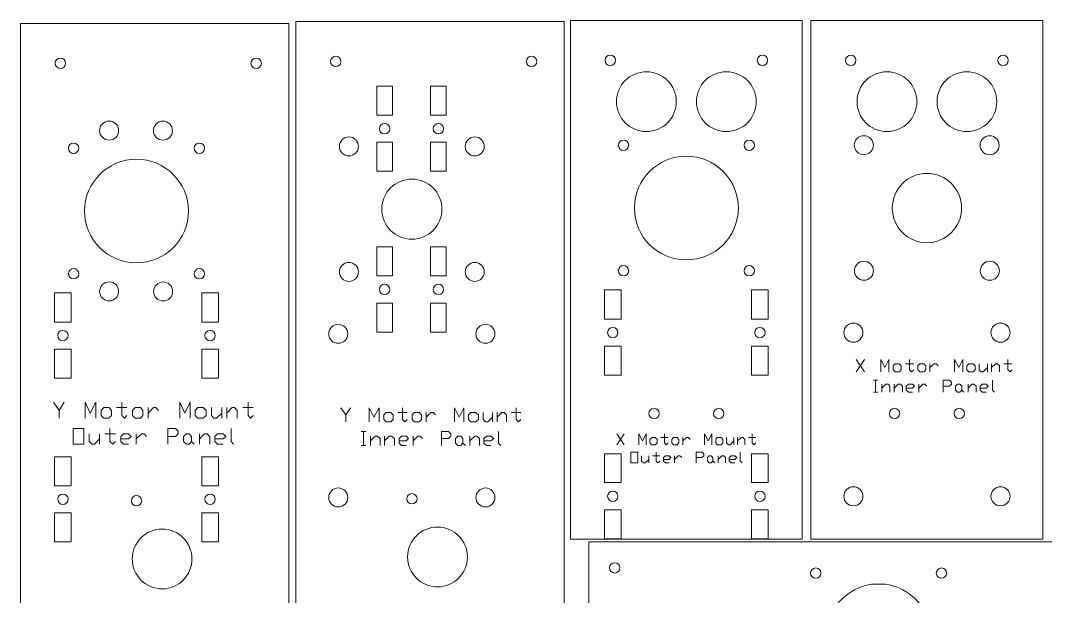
# Model space of a CAD drawing. Header units: inches. Extents: x 0.4 to 31.7, y 0.3 to 15.7.
# Drawn here: x 0.36 to 15.15, y 7.43 to 15.73 of the extents above; entities that cross this region are included whole.
import ezdxf

# ---------------------------------------------------------------- set-up
doc = ezdxf.new("R2010")
doc.units = ezdxf.units.IN
doc.header["$MEASUREMENT"] = 0
doc.layers.add('CUT_SHEET_1', color=179, linetype='Continuous')

msp = doc.modelspace()

# ---------------------------------------------------------------- linework, layer by layer
at = {"layer": 'CUT_SHEET_1', "color": 3, "lineweight": 15}
for p, q in [((0.361, 5.204), (0.361, 15.691)), ((0.361, 15.691), (4.232, 15.691)), ((4.232, 15.691), (4.232, 5.204)), ((4.334, 5.233), (4.334, 15.718)), ((4.334, 15.718), (8.205, 15.718)), ((8.205, 15.718), (8.205, 5.233)), ((8.293, 8.255), (8.293, 15.734)), ((8.293, 15.734), (11.639, 15.734)), ((11.639, 15.734), (11.639, 8.255)), ((11.763, 8.255), (11.763, 15.734)), ((11.763, 15.734), (15.109, 15.734)), ((15.109, 15.734), (15.109, 8.255)), ((11.639, 8.255), (8.293, 8.255)), ((16.922, 8.214), (8.558, 8.214)), ((8.558, 8.214), (8.558, 7.221)), ((15.109, 8.255), (11.763, 8.255))]:
    msp.add_line(p, q, dxfattribs=at)
at = {"layer": 'CUT_SHEET_1', "color": 1, "lineweight": 15}
for p, q in [((12.338, 15.234), (12.338, 15.234)), ((14.535, 15.234), (14.535, 15.234)), ((0.936, 15.191), (0.936, 15.191)), ((3.761, 15.191), (3.761, 15.191)), ((4.908, 15.22), (4.908, 15.22)), ((7.734, 15.22), (7.734, 15.22)), ((12.263, 15.16), (12.263, 15.16)), ((14.46, 15.16), (14.46, 15.16)), ((9.39, 14.995), (9.39, 14.995)), ((10.543, 14.995), (10.543, 14.995)), ((12.86, 14.995), (12.86, 14.995)), ((14.013, 14.995), (14.013, 14.995)), ((5.501, 14.789), (5.725, 14.789)), ((5.501, 14.37), (5.501, 14.789)), ((5.725, 14.789), (5.725, 14.37)), ((6.277, 14.37), (6.277, 14.789)), ((6.277, 14.789), (6.501, 14.789)), ((6.501, 14.789), (6.501, 14.37)), ((9.821, 14.564), (9.821, 14.564)), ((10.974, 14.564), (10.974, 14.564)), ((13.291, 14.564), (13.291, 14.564)), ((14.444, 14.564), (14.444, 14.564)), ((5.725, 14.37), (5.501, 14.37)), ((6.501, 14.37), (6.277, 14.37)), ((6.389, 14.249), (6.389, 14.249)), ((1.777, 14.146), (1.777, 14.146)), ((2.553, 14.145), (2.553, 14.145)), ((6.314, 14.174), (6.314, 14.174)), ((6.464, 14.174), (6.464, 14.174)), ((2.941, 13.966), (2.941, 13.966)), ((5.237, 13.918), (5.237, 13.918)), ((5.501, 13.977), (5.725, 13.977)), ((5.501, 13.559), (5.501, 13.977)), ((5.725, 13.977), (5.725, 13.559)), ((6.277, 13.559), (6.277, 13.977)), ((6.277, 13.977), (6.501, 13.977)), ((6.501, 13.977), (6.501, 13.559)), ((7.051, 13.918), (7.051, 13.918)), ((9.134, 13.934), (9.134, 13.934)), ((12.664, 13.935), (12.664, 13.935)), ((14.478, 13.935), (14.478, 13.935)), ((5.725, 13.559), (5.501, 13.559)), ((6.501, 13.559), (6.277, 13.559)), ((6.006, 13.446), (6.006, 13.446)), ((6.441, 13.013), (6.441, 13.013)), ((6.006, 12.58), (6.006, 12.58)), ((5.501, 12.47), (5.725, 12.47)), ((5.501, 12.052), (5.501, 12.47)), ((5.725, 12.47), (5.725, 12.052)), ((6.277, 12.052), (6.277, 12.47)), ((6.277, 12.47), (6.501, 12.47)), ((6.501, 12.47), (6.501, 12.052)), ((12.665, 12.125), (12.665, 12.125)), ((1.202, 12.081), (1.202, 12.081)), ((5.237, 12.108), (5.237, 12.108)), ((5.725, 12.052), (5.501, 12.052)), ((6.501, 12.052), (6.277, 12.052)), ((7.051, 12.108), (7.051, 12.108)), ((9.134, 12.124), (9.134, 12.124)), ((14.481, 12.124), (14.481, 12.124)), ((5.613, 11.93), (5.613, 11.93)), ((8.785, 11.847), (9.025, 11.847)), ((8.785, 11.428), (8.785, 11.847)), ((9.025, 11.847), (9.025, 11.428)), ((10.907, 11.847), (11.147, 11.847)), ((10.907, 11.428), (10.907, 11.847)), ((11.147, 11.847), (11.147, 11.428)), ((0.853, 11.804), (1.093, 11.804)), ((0.853, 11.385), (0.853, 11.804)), ((1.093, 11.804), (1.093, 11.385)), ((1.777, 11.827), (1.777, 11.827)), ((2.975, 11.804), (3.215, 11.804)), ((2.975, 11.385), (2.975, 11.804)), ((3.215, 11.804), (3.215, 11.385)), ((6.389, 11.78), (6.389, 11.78)), ((5.501, 11.659), (5.725, 11.659)), ((5.501, 11.24), (5.501, 11.659)), ((5.725, 11.659), (5.725, 11.24)), ((6.277, 11.24), (6.277, 11.659)), ((6.277, 11.659), (6.501, 11.659)), ((6.501, 11.659), (6.501, 11.24)), ((9.025, 11.428), (8.785, 11.428)), ((11.147, 11.428), (10.907, 11.428)), ((1.093, 11.385), (0.853, 11.385)), ((0.973, 11.263), (0.973, 11.263)), ((3.215, 11.385), (2.975, 11.385)), ((3.095, 11.263), (3.095, 11.263)), ((5.725, 11.24), (5.501, 11.24)), ((6.501, 11.24), (6.277, 11.24)), ((8.905, 11.306), (8.905, 11.306)), ((5.083, 11.216), (5.083, 11.216)), ((12.513, 11.232), (12.513, 11.232)), ((14.635, 11.232), (14.635, 11.232)), ((0.853, 10.992), (1.093, 10.992)), ((0.853, 10.573), (0.853, 10.992)), ((1.093, 10.992), (1.093, 10.573)), ((2.975, 10.992), (3.215, 10.992)), ((2.975, 10.573), (2.975, 10.992)), ((3.215, 10.992), (3.215, 10.573)), ((8.785, 11.035), (9.025, 11.035)), ((8.785, 10.617), (8.785, 11.035)), ((9.025, 11.035), (9.025, 10.617)), ((10.907, 11.035), (11.147, 11.035)), ((10.907, 10.617), (10.907, 11.035)), ((11.147, 11.035), (11.147, 10.617)), ((1.093, 10.573), (0.853, 10.573)), ((3.215, 10.573), (2.975, 10.573)), ((9.025, 10.617), (8.785, 10.617)), ((11.147, 10.617), (10.907, 10.617)), ((10.433, 10.141), (10.433, 10.141)), ((8.785, 9.486), (9.025, 9.486)), ((8.785, 9.068), (8.785, 9.486)), ((9.025, 9.486), (9.025, 9.068)), ((10.907, 9.486), (11.147, 9.486)), ((10.907, 9.068), (10.907, 9.486)), ((11.147, 9.486), (11.147, 9.068)), ((0.853, 9.443), (1.093, 9.443)), ((0.853, 9.024), (0.853, 9.443)), ((1.093, 9.443), (1.093, 9.024)), ((2.975, 9.443), (3.215, 9.443)), ((2.975, 9.024), (2.975, 9.443)), ((3.215, 9.443), (3.215, 9.024)), ((1.093, 9.024), (0.853, 9.024)), ((3.215, 9.024), (2.975, 9.024)), ((9.025, 9.068), (8.785, 9.068)), ((11.147, 9.068), (10.907, 9.068)), ((0.973, 8.903), (0.973, 8.903)), ((3.095, 8.903), (3.095, 8.903)), ((6.007, 8.91), (6.007, 8.91)), ((8.905, 8.946), (8.905, 8.946)), ((1.96, 8.807), (1.96, 8.807)), ((1.96, 8.807), (1.96, 8.807)), ((5.083, 8.855), (5.083, 8.855)), ((7.205, 8.855), (7.205, 8.855)), ((12.513, 8.871), (12.513, 8.871)), ((14.635, 8.871), (14.635, 8.871)), ((0.853, 8.632), (1.093, 8.632)), ((0.853, 8.213), (0.853, 8.632)), ((1.093, 8.632), (1.093, 8.213)), ((2.975, 8.632), (3.215, 8.632)), ((2.975, 8.213), (2.975, 8.632)), ((3.215, 8.632), (3.215, 8.213)), ((8.785, 8.675), (9.025, 8.675)), ((8.785, 8.256), (8.785, 8.675)), ((9.025, 8.675), (9.025, 8.256)), ((10.907, 8.675), (11.147, 8.675)), ((10.907, 8.256), (10.907, 8.675)), ((11.147, 8.675), (11.147, 8.256)), ((6.376, 8.428), (6.376, 8.428)), ((1.093, 8.213), (0.853, 8.213)), ((3.215, 8.213), (2.975, 8.213)), ((9.025, 8.256), (8.785, 8.256)), ((11.147, 8.256), (10.907, 8.256)), ((6.808, 7.996), (6.808, 7.996)), ((2.835, 7.968), (2.835, 7.968)), ((9.008, 7.839), (9.008, 7.839)), ((11.833, 7.838), (11.833, 7.838)), ((13.647, 7.838), (13.647, 7.838)), ((8.933, 7.764), (8.933, 7.764)), ((13.572, 7.763), (13.572, 7.763))]:
    msp.add_line(p, q, dxfattribs=at)
at = {"layer": 'CUT_SHEET_1', "color": 7, "lineweight": 15}
for p, q in [((12.416, 10.844), (12.536, 10.667)), ((12.416, 10.667), (12.536, 10.844)), ((12.773, 10.667), (12.773, 10.844)), ((12.773, 10.844), (12.829, 10.727)), ((12.829, 10.727), (12.889, 10.844)), ((12.889, 10.844), (12.889, 10.667)), ((13.186, 10.844), (13.186, 10.697)), ((13.836, 10.667), (13.836, 10.844)), ((13.836, 10.844), (13.896, 10.727)), ((13.896, 10.727), (13.952, 10.844)), ((13.952, 10.844), (13.952, 10.667)), ((14.605, 10.844), (14.605, 10.697)), ((12.949, 10.754), (12.979, 10.784)), ((12.949, 10.697), (12.949, 10.754)), ((12.979, 10.667), (12.949, 10.697)), ((12.979, 10.784), (13.036, 10.784)), ((13.036, 10.667), (12.979, 10.667)), ((13.036, 10.784), (13.066, 10.754)), ((13.066, 10.697), (13.036, 10.667)), ((13.066, 10.754), (13.066, 10.697)), ((13.126, 10.784), (13.246, 10.784)), ((13.186, 10.697), (13.216, 10.667)), ((13.216, 10.667), (13.246, 10.697)), ((13.303, 10.754), (13.333, 10.784)), ((13.303, 10.697), (13.303, 10.754)), ((13.333, 10.667), (13.303, 10.697)), ((13.333, 10.784), (13.392, 10.784)), ((13.392, 10.667), (13.333, 10.667)), ((13.392, 10.784), (13.422, 10.754)), ((13.422, 10.697), (13.392, 10.667)), ((13.422, 10.754), (13.422, 10.697)), ((13.479, 10.727), (13.539, 10.784)), ((13.479, 10.667), (13.479, 10.784)), ((13.539, 10.784), (13.569, 10.784)), ((13.569, 10.784), (13.599, 10.754)), ((14.012, 10.754), (14.042, 10.784)), ((14.012, 10.697), (14.012, 10.754)), ((14.042, 10.667), (14.012, 10.697)), ((14.042, 10.784), (14.102, 10.784)), ((14.102, 10.667), (14.042, 10.667)), ((14.102, 10.784), (14.132, 10.754)), ((14.132, 10.697), (14.102, 10.667)), ((14.132, 10.754), (14.132, 10.697)), ((14.189, 10.784), (14.189, 10.697)), ((14.189, 10.697), (14.219, 10.667)), ((14.219, 10.667), (14.249, 10.667)), ((14.249, 10.667), (14.309, 10.727)), ((14.309, 10.784), (14.309, 10.667)), ((14.369, 10.727), (14.425, 10.784)), ((14.369, 10.667), (14.369, 10.784)), ((14.425, 10.784), (14.455, 10.784)), ((14.455, 10.784), (14.485, 10.754)), ((14.485, 10.754), (14.485, 10.667)), ((14.545, 10.784), (14.662, 10.784)), ((14.605, 10.697), (14.635, 10.667)), ((14.635, 10.667), (14.662, 10.697)), ((12.666, 10.547), (12.726, 10.547)), ((12.696, 10.547), (12.696, 10.371)), ((13.672, 10.371), (13.672, 10.547)), ((13.672, 10.547), (13.762, 10.547)), ((13.762, 10.547), (13.792, 10.517)), ((13.792, 10.517), (13.792, 10.49)), ((14.382, 10.547), (14.382, 10.401)), ((12.666, 10.371), (12.726, 10.371)), ((12.786, 10.43), (12.846, 10.49)), ((12.786, 10.371), (12.786, 10.49)), ((12.846, 10.49), (12.876, 10.49)), ((12.876, 10.49), (12.903, 10.46)), ((12.903, 10.46), (12.903, 10.371)), ((12.963, 10.43), (13.023, 10.49)), ((12.963, 10.371), (12.963, 10.49)), ((13.023, 10.49), (13.053, 10.49)), ((13.053, 10.49), (13.083, 10.46)), ((13.083, 10.46), (13.083, 10.371)), ((13.169, 10.49), (13.139, 10.46)), ((13.139, 10.46), (13.139, 10.401)), ((13.139, 10.43), (13.229, 10.43)), ((13.139, 10.401), (13.169, 10.371)), ((13.229, 10.49), (13.169, 10.49)), ((13.169, 10.371), (13.229, 10.371)), ((13.259, 10.46), (13.229, 10.49)), ((13.229, 10.43), (13.259, 10.46)), ((13.319, 10.43), (13.376, 10.49)), ((13.319, 10.371), (13.319, 10.49)), ((13.376, 10.49), (13.406, 10.49)), ((13.406, 10.49), (13.436, 10.46)), ((13.762, 10.46), (13.672, 10.46)), ((13.792, 10.49), (13.762, 10.46)), ((13.849, 10.46), (13.879, 10.49)), ((13.849, 10.401), (13.849, 10.46)), ((13.879, 10.371), (13.849, 10.401)), ((13.879, 10.49), (13.909, 10.49)), ((13.909, 10.371), (13.879, 10.371)), ((13.909, 10.49), (13.939, 10.46)), ((13.939, 10.401), (13.909, 10.371)), ((13.939, 10.46), (13.939, 10.401)), ((13.939, 10.401), (13.969, 10.371)), ((14.029, 10.43), (14.085, 10.49)), ((14.029, 10.371), (14.029, 10.49)), ((14.085, 10.49), (14.115, 10.49)), ((14.115, 10.49), (14.145, 10.46)), ((14.145, 10.46), (14.145, 10.371)), ((14.235, 10.49), (14.205, 10.46)), ((14.205, 10.46), (14.205, 10.401)), ((14.205, 10.43), (14.292, 10.43)), ((14.205, 10.401), (14.235, 10.371)), ((14.292, 10.49), (14.235, 10.49)), ((14.235, 10.371), (14.292, 10.371)), ((14.322, 10.46), (14.292, 10.49)), ((14.292, 10.43), (14.322, 10.46)), ((14.382, 10.401), (14.412, 10.371)), ((0.837, 10.229), (0.919, 10.109)), ((0.919, 10.109), (0.993, 10.229)), ((1.292, 9.997), (1.292, 10.229)), ((1.292, 10.229), (1.367, 10.072)), ((1.367, 10.072), (1.449, 10.229)), ((1.449, 10.229), (1.449, 9.997)), ((1.822, 10.229), (1.822, 10.035)), ((2.659, 9.997), (2.659, 10.229)), ((2.659, 10.229), (2.733, 10.072)), ((2.733, 10.072), (2.808, 10.229)), ((2.808, 10.229), (2.808, 9.997)), ((3.644, 10.229), (3.644, 10.035)), ((0.919, 10.109), (0.919, 9.997)), ((1.524, 10.109), (1.561, 10.154)), ((1.524, 10.035), (1.524, 10.109)), ((1.561, 10.154), (1.636, 10.154)), ((1.636, 10.154), (1.673, 10.109)), ((1.673, 10.109), (1.673, 10.035)), ((1.748, 10.154), (1.897, 10.154)), ((1.979, 10.109), (2.016, 10.154)), ((1.979, 10.035), (1.979, 10.109)), ((2.016, 10.154), (2.091, 10.154)), ((2.091, 10.154), (2.128, 10.109)), ((2.128, 10.109), (2.128, 10.035)), ((2.203, 10.072), (2.278, 10.154)), ((2.203, 9.997), (2.203, 10.154)), ((2.278, 10.154), (2.315, 10.154)), ((2.315, 10.154), (2.352, 10.109)), ((2.883, 10.109), (2.92, 10.154)), ((2.883, 10.035), (2.883, 10.109)), ((2.92, 10.154), (2.995, 10.154)), ((2.995, 10.154), (3.039, 10.109)), ((3.039, 10.109), (3.039, 10.035)), ((3.114, 10.154), (3.114, 10.035)), ((3.189, 9.997), (3.263, 10.072)), ((3.263, 10.154), (3.263, 9.997)), ((3.338, 10.072), (3.413, 10.154)), ((3.338, 9.997), (3.338, 10.154)), ((3.413, 10.154), (3.45, 10.154)), ((3.45, 10.154), (3.487, 10.109)), ((3.487, 10.109), (3.487, 9.997)), ((3.569, 10.154), (3.719, 10.154)), ((4.981, 10.148), (5.055, 10.048)), ((5.055, 10.048), (5.123, 10.148)), ((5.392, 9.947), (5.392, 10.148)), ((5.392, 10.148), (5.459, 10.014)), ((5.459, 10.014), (5.533, 10.148)), ((5.533, 10.148), (5.533, 9.947)), ((5.6, 10.048), (5.634, 10.081)), ((5.634, 10.081), (5.701, 10.081)), ((5.701, 10.081), (5.735, 10.048)), ((5.802, 10.081), (5.937, 10.081)), ((5.87, 10.148), (5.87, 9.98)), ((6.011, 10.047), (6.045, 10.081)), ((6.045, 10.081), (6.112, 10.081)), ((6.112, 10.081), (6.145, 10.047)), ((6.213, 10.014), (6.28, 10.081)), ((6.213, 9.947), (6.213, 10.081)), ((6.28, 10.081), (6.314, 10.081)), ((6.314, 10.081), (6.347, 10.048)), ((6.623, 9.947), (6.623, 10.148)), ((6.623, 10.148), (6.691, 10.014)), ((6.691, 10.014), (6.758, 10.148)), ((6.758, 10.148), (6.758, 9.947)), ((6.825, 10.047), (6.859, 10.081)), ((6.859, 10.081), (6.926, 10.081)), ((6.926, 10.081), (6.967, 10.047)), ((7.034, 10.081), (7.034, 9.98)), ((7.168, 10.081), (7.168, 9.947)), ((7.236, 10.014), (7.303, 10.081)), ((7.236, 9.947), (7.236, 10.081)), ((7.303, 10.081), (7.337, 10.081)), ((7.337, 10.081), (7.37, 10.048)), ((7.444, 10.081), (7.579, 10.081)), ((7.512, 10.148), (7.512, 9.98)), ((1.561, 9.997), (1.524, 10.035)), ((1.636, 9.997), (1.561, 9.997)), ((1.673, 10.035), (1.636, 9.997)), ((1.822, 10.035), (1.86, 9.997)), ((1.86, 9.997), (1.897, 10.035)), ((2.016, 9.997), (1.979, 10.035)), ((2.091, 9.997), (2.016, 9.997)), ((2.128, 10.035), (2.091, 9.997)), ((2.92, 9.997), (2.883, 10.035)), ((2.995, 9.997), (2.92, 9.997)), ((3.039, 10.035), (2.995, 9.997)), ((3.114, 10.035), (3.151, 9.997)), ((3.151, 9.997), (3.189, 9.997)), ((3.644, 10.035), (3.681, 9.997)), ((3.681, 9.997), (3.719, 10.035)), ((5.055, 10.048), (5.055, 9.947)), ((5.6, 9.98), (5.6, 10.048)), ((5.634, 9.947), (5.6, 9.98)), ((5.701, 9.947), (5.634, 9.947)), ((5.735, 9.98), (5.701, 9.947)), ((5.735, 10.048), (5.735, 9.98)), ((5.87, 9.98), (5.903, 9.947)), ((5.903, 9.947), (5.937, 9.98)), ((6.011, 9.98), (6.011, 10.047)), ((6.045, 9.947), (6.011, 9.98)), ((6.112, 9.947), (6.045, 9.947)), ((6.145, 9.98), (6.112, 9.947)), ((6.145, 10.047), (6.145, 9.98)), ((6.825, 9.98), (6.825, 10.047)), ((6.859, 9.947), (6.825, 9.98)), ((6.926, 9.947), (6.859, 9.947)), ((6.967, 9.98), (6.926, 9.947)), ((6.967, 10.047), (6.967, 9.98)), ((7.034, 9.98), (7.067, 9.947)), ((7.067, 9.947), (7.101, 9.947)), ((7.101, 9.947), (7.168, 10.014)), ((7.37, 10.048), (7.37, 9.947)), ((7.512, 9.98), (7.545, 9.947)), ((7.545, 9.947), (7.579, 9.98)), ((1.12, 9.848), (1.277, 9.848)), ((1.12, 9.624), (1.12, 9.848)), ((1.277, 9.848), (1.277, 9.624)), ((1.352, 9.773), (1.352, 9.661)), ((1.501, 9.773), (1.501, 9.624)), ((1.576, 9.773), (1.733, 9.773)), ((1.651, 9.848), (1.651, 9.661)), ((1.845, 9.773), (1.807, 9.736)), ((1.919, 9.773), (1.845, 9.773)), ((1.957, 9.736), (1.919, 9.773)), ((2.031, 9.699), (2.106, 9.773)), ((2.031, 9.624), (2.031, 9.773)), ((2.106, 9.773), (2.143, 9.773)), ((2.143, 9.773), (2.181, 9.736)), ((2.487, 9.624), (2.487, 9.848)), ((2.487, 9.848), (2.599, 9.848)), ((2.599, 9.848), (2.636, 9.811)), ((2.636, 9.773), (2.599, 9.736)), ((2.636, 9.811), (2.636, 9.773)), ((2.711, 9.736), (2.756, 9.773)), ((2.756, 9.773), (2.793, 9.773)), ((2.793, 9.773), (2.83, 9.736)), ((2.942, 9.699), (3.017, 9.773)), ((2.942, 9.624), (2.942, 9.773)), ((3.017, 9.773), (3.054, 9.773)), ((3.054, 9.773), (3.092, 9.736)), ((3.204, 9.773), (3.166, 9.736)), ((3.286, 9.773), (3.204, 9.773)), ((3.323, 9.736), (3.286, 9.773)), ((3.398, 9.848), (3.398, 9.661)), ((5.277, 9.805), (5.345, 9.805)), ((5.311, 9.805), (5.311, 9.603)), ((6.435, 9.603), (6.435, 9.805)), ((6.435, 9.805), (6.536, 9.805)), ((6.536, 9.805), (6.569, 9.772)), ((6.569, 9.772), (6.569, 9.738)), ((7.256, 9.805), (7.256, 9.637)), ((8.963, 9.772), (9.07, 9.615)), ((8.963, 9.615), (9.07, 9.772)), ((9.28, 9.615), (9.28, 9.772)), ((9.28, 9.772), (9.333, 9.669)), ((9.333, 9.669), (9.386, 9.772)), ((9.386, 9.772), (9.386, 9.615)), ((9.65, 9.772), (9.65, 9.642)), ((10.229, 9.615), (10.229, 9.772)), ((10.229, 9.772), (10.283, 9.669)), ((10.283, 9.669), (10.336, 9.772)), ((10.336, 9.772), (10.336, 9.615)), ((10.916, 9.772), (10.916, 9.642)), ((1.277, 9.624), (1.12, 9.624)), ((1.352, 9.661), (1.389, 9.624)), ((1.389, 9.624), (1.427, 9.624)), ((1.427, 9.624), (1.501, 9.699)), ((1.651, 9.661), (1.695, 9.624)), ((1.695, 9.624), (1.733, 9.661)), ((1.807, 9.736), (1.807, 9.661)), ((1.807, 9.699), (1.919, 9.699)), ((1.807, 9.661), (1.845, 9.624)), ((1.845, 9.624), (1.919, 9.624)), ((1.919, 9.699), (1.957, 9.736)), ((2.599, 9.736), (2.487, 9.736)), ((2.711, 9.661), (2.711, 9.736)), ((2.756, 9.624), (2.711, 9.661)), ((2.793, 9.624), (2.756, 9.624)), ((2.83, 9.661), (2.793, 9.624)), ((2.83, 9.736), (2.83, 9.661)), ((2.83, 9.661), (2.868, 9.624)), ((3.092, 9.736), (3.092, 9.624)), ((3.166, 9.736), (3.166, 9.661)), ((3.166, 9.699), (3.286, 9.699)), ((3.166, 9.661), (3.204, 9.624)), ((3.204, 9.624), (3.286, 9.624)), ((3.286, 9.699), (3.323, 9.736)), ((3.398, 9.661), (3.435, 9.624)), ((5.412, 9.671), (5.479, 9.738)), ((5.412, 9.603), (5.412, 9.738)), ((5.479, 9.738), (5.513, 9.738)), ((5.513, 9.738), (5.547, 9.704)), ((5.547, 9.704), (5.547, 9.603)), ((5.614, 9.671), (5.681, 9.738)), ((5.614, 9.603), (5.614, 9.738)), ((5.681, 9.738), (5.715, 9.738)), ((5.715, 9.738), (5.755, 9.704)), ((5.755, 9.704), (5.755, 9.603)), ((5.856, 9.738), (5.822, 9.704)), ((5.822, 9.704), (5.822, 9.637)), ((5.822, 9.671), (5.923, 9.671)), ((5.822, 9.637), (5.856, 9.603)), ((5.923, 9.738), (5.856, 9.738)), ((5.957, 9.704), (5.923, 9.738)), ((5.923, 9.671), (5.957, 9.704)), ((6.024, 9.671), (6.092, 9.738)), ((6.024, 9.603), (6.024, 9.738)), ((6.092, 9.738), (6.125, 9.738)), ((6.125, 9.738), (6.159, 9.704)), ((6.536, 9.704), (6.435, 9.704)), ((6.569, 9.738), (6.536, 9.704)), ((6.637, 9.704), (6.67, 9.738)), ((6.637, 9.637), (6.637, 9.704)), ((6.67, 9.603), (6.637, 9.637)), ((6.67, 9.738), (6.711, 9.738)), ((6.711, 9.738), (6.744, 9.704)), ((6.744, 9.637), (6.711, 9.603)), ((6.744, 9.704), (6.744, 9.637)), ((6.744, 9.637), (6.778, 9.603)), ((6.845, 9.671), (6.913, 9.738)), ((6.845, 9.603), (6.845, 9.738)), ((6.913, 9.738), (6.946, 9.738)), ((6.946, 9.738), (6.98, 9.704)), ((6.98, 9.704), (6.98, 9.603)), ((7.081, 9.738), (7.047, 9.704)), ((7.047, 9.704), (7.047, 9.637)), ((7.047, 9.671), (7.148, 9.671)), ((7.047, 9.637), (7.081, 9.603)), ((7.148, 9.738), (7.081, 9.738)), ((7.189, 9.704), (7.148, 9.738)), ((7.148, 9.671), (7.189, 9.704)), ((7.256, 9.637), (7.29, 9.603)), ((9.44, 9.692), (9.466, 9.719)), ((9.44, 9.642), (9.44, 9.692)), ((9.466, 9.615), (9.44, 9.642)), ((9.466, 9.719), (9.516, 9.719)), ((9.516, 9.615), (9.466, 9.615)), ((9.516, 9.719), (9.543, 9.692)), ((9.543, 9.642), (9.516, 9.615)), ((9.543, 9.692), (9.543, 9.642)), ((9.596, 9.719), (9.703, 9.719)), ((9.65, 9.642), (9.676, 9.615)), ((9.676, 9.615), (9.703, 9.642)), ((9.756, 9.692), (9.783, 9.719)), ((9.756, 9.642), (9.756, 9.692)), ((9.783, 9.615), (9.756, 9.642)), ((9.783, 9.719), (9.833, 9.719)), ((9.833, 9.615), (9.783, 9.615)), ((9.833, 9.719), (9.86, 9.692)), ((9.86, 9.642), (9.833, 9.615)), ((9.86, 9.692), (9.86, 9.642)), ((9.913, 9.669), (9.966, 9.719)), ((9.913, 9.615), (9.913, 9.719)), ((9.966, 9.719), (9.993, 9.719)), ((9.993, 9.719), (10.019, 9.692)), ((10.389, 9.692), (10.413, 9.719)), ((10.389, 9.642), (10.389, 9.692)), ((10.413, 9.615), (10.389, 9.642)), ((10.413, 9.719), (10.466, 9.719)), ((10.466, 9.615), (10.413, 9.615)), ((10.466, 9.719), (10.492, 9.692)), ((10.492, 9.642), (10.466, 9.615)), ((10.492, 9.692), (10.492, 9.642)), ((10.546, 9.719), (10.546, 9.642)), ((10.546, 9.642), (10.572, 9.615)), ((10.572, 9.615), (10.599, 9.615)), ((10.599, 9.615), (10.652, 9.669)), ((10.652, 9.719), (10.652, 9.615)), ((10.706, 9.669), (10.756, 9.719)), ((10.706, 9.615), (10.706, 9.719)), ((10.756, 9.719), (10.782, 9.719)), ((10.782, 9.719), (10.809, 9.692)), ((10.809, 9.692), (10.809, 9.615)), ((10.862, 9.719), (10.969, 9.719)), ((10.916, 9.642), (10.942, 9.615)), ((10.942, 9.615), (10.969, 9.642)), ((5.277, 9.603), (5.345, 9.603)), ((5.856, 9.603), (5.923, 9.603)), ((6.711, 9.603), (6.67, 9.603)), ((7.081, 9.603), (7.148, 9.603)), ((9.163, 9.509), (9.267, 9.509)), ((9.163, 9.352), (9.163, 9.509)), ((9.267, 9.509), (9.267, 9.352)), ((9.53, 9.509), (9.53, 9.379)), ((10.109, 9.352), (10.109, 9.509)), ((10.109, 9.509), (10.189, 9.509)), ((10.189, 9.509), (10.216, 9.482)), ((10.216, 9.482), (10.216, 9.455)), ((10.742, 9.509), (10.742, 9.379)), ((9.267, 9.352), (9.163, 9.352)), ((9.32, 9.455), (9.32, 9.379)), ((9.32, 9.379), (9.346, 9.352)), ((9.346, 9.352), (9.373, 9.352)), ((9.373, 9.352), (9.426, 9.402)), ((9.426, 9.455), (9.426, 9.352)), ((9.48, 9.455), (9.583, 9.455)), ((9.53, 9.379), (9.556, 9.352)), ((9.556, 9.352), (9.583, 9.379)), ((9.663, 9.455), (9.636, 9.429)), ((9.636, 9.429), (9.636, 9.379)), ((9.636, 9.402), (9.716, 9.402)), ((9.636, 9.379), (9.663, 9.352)), ((9.716, 9.455), (9.663, 9.455)), ((9.663, 9.352), (9.716, 9.352)), ((9.743, 9.429), (9.716, 9.455)), ((9.716, 9.402), (9.743, 9.429)), ((9.796, 9.402), (9.846, 9.455)), ((9.796, 9.352), (9.796, 9.455)), ((9.846, 9.455), (9.873, 9.455)), ((9.873, 9.455), (9.9, 9.429)), ((10.189, 9.429), (10.109, 9.429)), ((10.216, 9.455), (10.189, 9.429)), ((10.269, 9.429), (10.296, 9.455)), ((10.269, 9.379), (10.269, 9.429)), ((10.296, 9.352), (10.269, 9.379)), ((10.296, 9.455), (10.323, 9.455)), ((10.323, 9.352), (10.296, 9.352)), ((10.323, 9.455), (10.349, 9.429)), ((10.349, 9.379), (10.323, 9.352)), ((10.349, 9.429), (10.349, 9.379)), ((10.349, 9.379), (10.376, 9.352)), ((10.426, 9.402), (10.479, 9.455)), ((10.426, 9.352), (10.426, 9.455)), ((10.479, 9.455), (10.506, 9.455)), ((10.506, 9.455), (10.532, 9.429)), ((10.532, 9.429), (10.532, 9.352)), ((10.612, 9.455), (10.586, 9.429)), ((10.586, 9.429), (10.586, 9.379)), ((10.586, 9.402), (10.666, 9.402)), ((10.586, 9.379), (10.612, 9.352)), ((10.666, 9.455), (10.612, 9.455)), ((10.612, 9.352), (10.666, 9.352)), ((10.692, 9.429), (10.666, 9.455)), ((10.666, 9.402), (10.692, 9.429)), ((10.742, 9.379), (10.769, 9.352))]:
    msp.add_line(p, q, dxfattribs=at)
at = {"layer": 'CUT_SHEET_1', "color": 1, "lineweight": 15}
for points, degree in [([(8.868, 15.235), (8.826, 15.235), (8.793, 15.201), (8.793, 15.16)], 3), ([(8.943, 15.16), (8.943, 15.201), (8.909, 15.235), (8.868, 15.235)], 3), ([(11.064, 15.235), (11.023, 15.235), (10.989, 15.201), (10.989, 15.16)], 3), ([(11.139, 15.16), (11.139, 15.201), (11.106, 15.235), (11.064, 15.235)], 3), ([(12.338, 15.234), (12.297, 15.234), (12.263, 15.201), (12.263, 15.16)], 3), ([(12.413, 15.16), (12.413, 15.201), (12.379, 15.234), (12.338, 15.234)], 3), ([(14.535, 15.234), (14.493, 15.234), (14.46, 15.201), (14.46, 15.16)], 3), ([(14.61, 15.16), (14.61, 15.201), (14.576, 15.234), (14.535, 15.234)], 3), ([(0.936, 15.191), (0.895, 15.191), (0.861, 15.158), (0.861, 15.117)], 3), ([(0.861, 15.117), (0.861, 15.075), (0.895, 15.042), (0.936, 15.042)], 3), ([(1.011, 15.117), (1.011, 15.158), (0.977, 15.191), (0.936, 15.191)], 3), ([(0.936, 15.042), (0.977, 15.042), (1.011, 15.075), (1.011, 15.117)], 3), ([(3.761, 15.191), (3.72, 15.191), (3.686, 15.158), (3.686, 15.117)], 3), ([(3.686, 15.117), (3.686, 15.075), (3.72, 15.042), (3.761, 15.042)], 3), ([(3.836, 15.117), (3.836, 15.158), (3.803, 15.191), (3.761, 15.191)], 3), ([(3.761, 15.042), (3.803, 15.042), (3.836, 15.075), (3.836, 15.117)], 3), ([(4.908, 15.22), (4.867, 15.22), (4.833, 15.186), (4.833, 15.145)], 3), ([(4.833, 15.145), (4.833, 15.104), (4.867, 15.07), (4.908, 15.07)], 3), ([(4.983, 15.145), (4.983, 15.186), (4.95, 15.22), (4.908, 15.22)], 3), ([(4.908, 15.07), (4.949, 15.07), (4.983, 15.104), (4.983, 15.145)], 3), ([(7.734, 15.22), (7.692, 15.22), (7.659, 15.186), (7.659, 15.145)], 3), ([(7.659, 15.145), (7.659, 15.104), (7.692, 15.07), (7.734, 15.07)], 3), ([(7.809, 15.145), (7.809, 15.186), (7.775, 15.22), (7.734, 15.22)], 3), ([(7.734, 15.07), (7.775, 15.07), (7.809, 15.104), (7.809, 15.145)], 3), ([(8.793, 15.16), (8.793, 15.118), (8.827, 15.085), (8.868, 15.085)], 3), ([(8.868, 15.085), (8.909, 15.085), (8.943, 15.118), (8.943, 15.16)], 3), ([(10.989, 15.16), (10.989, 15.118), (11.023, 15.085), (11.064, 15.085)], 3), ([(11.064, 15.085), (11.106, 15.085), (11.139, 15.118), (11.139, 15.16)], 3), ([(12.263, 15.16), (12.263, 15.118), (12.297, 15.085), (12.338, 15.085)], 3), ([(12.338, 15.085), (12.379, 15.085), (12.413, 15.118), (12.413, 15.16)], 3), ([(14.46, 15.16), (14.46, 15.118), (14.493, 15.085), (14.535, 15.085)], 3), ([(14.535, 15.085), (14.576, 15.085), (14.61, 15.118), (14.61, 15.16)], 3), ([(9.39, 14.995), (9.151, 14.995), (8.958, 14.802), (8.958, 14.564)], 3), ([(9.821, 14.564), (9.821, 14.802), (9.628, 14.995), (9.39, 14.995)], 3), ([(10.543, 14.995), (10.305, 14.995), (10.111, 14.802), (10.111, 14.564)], 3), ([(10.974, 14.564), (10.974, 14.802), (10.781, 14.995), (10.543, 14.995)], 3), ([(12.86, 14.995), (12.622, 14.995), (12.428, 14.802), (12.428, 14.564)], 3), ([(13.291, 14.564), (13.291, 14.802), (13.098, 14.995), (12.86, 14.995)], 3), ([(14.013, 14.995), (13.775, 14.995), (13.582, 14.802), (13.582, 14.564)], 3), ([(14.444, 14.564), (14.444, 14.802), (14.251, 14.995), (14.013, 14.995)], 3), ([(8.958, 14.564), (8.958, 14.326), (9.151, 14.133), (9.389, 14.133)], 3), ([(8.958, 14.564), (8.958, 14.564), (8.958, 14.564), (8.958, 14.564)], 3), ([(9.39, 14.133), (9.628, 14.133), (9.821, 14.326), (9.821, 14.564)], 3), ([(10.111, 14.564), (10.111, 14.326), (10.305, 14.133), (10.543, 14.133)], 3), ([(10.111, 14.564), (10.111, 14.564), (10.111, 14.564), (10.111, 14.564)], 3), ([(10.543, 14.133), (10.781, 14.133), (10.974, 14.326), (10.974, 14.564)], 3), ([(12.428, 14.564), (12.428, 14.326), (12.621, 14.132), (12.86, 14.132)], 3), ([(12.428, 14.564), (12.428, 14.564), (12.428, 14.564), (12.428, 14.564)], 3), ([(12.86, 14.132), (13.098, 14.132), (13.291, 14.326), (13.291, 14.564)], 3), ([(13.582, 14.564), (13.582, 14.326), (13.775, 14.132), (14.013, 14.132)], 3), ([(13.582, 14.564), (13.582, 14.564), (13.582, 14.564), (13.582, 14.564)], 3), ([(14.013, 14.132), (14.251, 14.132), (14.444, 14.326), (14.444, 14.564)], 3), ([(1.639, 14.283), (1.563, 14.284), (1.502, 14.222), (1.502, 14.146)], 3), ([(1.777, 14.146), (1.777, 14.222), (1.715, 14.284), (1.639, 14.283)], 3), ([(2.416, 14.283), (2.34, 14.283), (2.278, 14.221), (2.278, 14.145)], 3), ([(2.553, 14.145), (2.553, 14.221), (2.492, 14.283), (2.416, 14.283)], 3), ([(5.613, 14.249), (5.571, 14.249), (5.538, 14.215), (5.538, 14.174)], 3), ([(5.688, 14.174), (5.688, 14.215), (5.654, 14.249), (5.613, 14.249)], 3), ([(5.613, 14.249), (5.613, 14.249), (5.613, 14.249)], 2), ([(6.389, 14.249), (6.348, 14.249), (6.314, 14.215), (6.314, 14.174)], 3), ([(6.464, 14.174), (6.464, 14.215), (6.431, 14.249), (6.389, 14.249)], 3), ([(1.502, 14.146), (1.502, 14.071), (1.563, 14.009), (1.639, 14.009)], 3), ([(1.639, 14.009), (1.715, 14.009), (1.777, 14.07), (1.777, 14.146)], 3), ([(2.278, 14.145), (2.278, 14.07), (2.34, 14.008), (2.416, 14.008)], 3), ([(2.416, 14.008), (2.492, 14.008), (2.553, 14.07), (2.553, 14.145)], 3), ([(5.099, 14.055), (5.024, 14.055), (4.962, 13.994), (4.962, 13.918)], 3), ([(5.237, 13.918), (5.237, 13.994), (5.175, 14.055), (5.099, 14.055)], 3), ([(5.538, 14.174), (5.538, 14.174), (5.538, 14.174)], 2), ([(5.538, 14.174), (5.538, 14.132), (5.571, 14.099), (5.613, 14.099)], 3), ([(5.613, 14.099), (5.654, 14.099), (5.688, 14.132), (5.688, 14.174)], 3), ([(6.314, 14.174), (6.314, 14.132), (6.348, 14.099), (6.389, 14.099)], 3), ([(6.389, 14.099), (6.431, 14.099), (6.464, 14.132), (6.464, 14.174)], 3), ([(6.389, 14.099), (6.389, 14.099), (6.389, 14.099)], 2), ([(6.913, 14.055), (6.838, 14.055), (6.776, 13.994), (6.776, 13.918)], 3), ([(7.051, 13.918), (7.051, 13.994), (6.989, 14.055), (6.913, 14.055)], 3), ([(9.389, 14.133), (9.39, 14.133), (9.39, 14.133)], 2), ([(10.543, 14.133), (10.543, 14.133), (10.543, 14.133)], 2), ([(12.527, 14.073), (12.451, 14.073), (12.389, 14.011), (12.389, 13.935)], 3), ([(12.664, 13.935), (12.664, 14.011), (12.603, 14.073), (12.527, 14.073)], 3), ([(12.86, 14.132), (12.86, 14.132), (12.86, 14.132), (12.86, 14.132)], 3), ([(14.013, 14.132), (14.013, 14.132), (14.013, 14.132), (14.013, 14.132)], 3), ([(14.341, 14.072), (14.265, 14.072), (14.204, 14.011), (14.204, 13.935)], 3), ([(14.478, 13.935), (14.478, 14.011), (14.417, 14.072), (14.341, 14.072)], 3), ([(1.127, 13.966), (1.086, 13.966), (1.052, 13.932), (1.052, 13.891)], 3), ([(1.202, 13.891), (1.202, 13.932), (1.168, 13.966), (1.127, 13.966)], 3), ([(1.127, 13.966), (1.127, 13.966), (1.127, 13.966), (1.127, 13.966)], 3), ([(2.941, 13.966), (2.9, 13.966), (2.866, 13.932), (2.866, 13.891)], 3), ([(3.016, 13.891), (3.016, 13.932), (2.982, 13.966), (2.941, 13.966)], 3), ([(4.962, 13.918), (4.962, 13.842), (5.024, 13.781), (5.099, 13.781)], 3), ([(5.099, 13.781), (5.175, 13.781), (5.237, 13.842), (5.237, 13.918)], 3), ([(6.776, 13.918), (6.776, 13.842), (6.838, 13.781), (6.913, 13.781)], 3), ([(6.913, 13.781), (6.989, 13.781), (7.051, 13.842), (7.051, 13.918)], 3), ([(9.059, 14.009), (9.018, 14.009), (8.984, 13.975), (8.984, 13.934)], 3), ([(8.984, 13.934), (8.984, 13.893), (9.018, 13.859), (9.059, 13.859)], 3), ([(9.134, 13.934), (9.134, 13.975), (9.101, 14.009), (9.059, 14.009)], 3), ([(9.059, 14.009), (9.059, 14.009), (9.059, 14.009)], 2), ([(9.059, 13.859), (9.1, 13.859), (9.134, 13.893), (9.134, 13.934)], 3), ([(10.873, 14.009), (10.832, 14.009), (10.798, 13.975), (10.798, 13.934)], 3), ([(10.798, 13.934), (10.798, 13.893), (10.832, 13.859), (10.873, 13.859)], 3), ([(10.948, 13.934), (10.948, 13.975), (10.914, 14.009), (10.873, 14.009)], 3), ([(10.873, 13.859), (10.914, 13.859), (10.948, 13.893), (10.948, 13.934)], 3), ([(12.389, 13.935), (12.389, 13.859), (12.451, 13.798), (12.527, 13.798)], 3), ([(12.527, 13.798), (12.603, 13.798), (12.664, 13.859), (12.664, 13.935)], 3), ([(14.204, 13.935), (14.204, 13.859), (14.265, 13.797), (14.341, 13.797)], 3), ([(14.341, 13.797), (14.417, 13.797), (14.478, 13.859), (14.478, 13.935)], 3), ([(1.052, 13.891), (1.052, 13.85), (1.086, 13.816), (1.127, 13.816)], 3), ([(1.127, 13.816), (1.168, 13.816), (1.202, 13.85), (1.202, 13.891)], 3), ([(2.866, 13.891), (2.866, 13.85), (2.9, 13.816), (2.941, 13.816)], 3), ([(2.941, 13.816), (2.982, 13.816), (3.016, 13.85), (3.016, 13.891)], 3), ([(9.966, 13.777), (9.553, 13.778), (9.217, 13.443), (9.217, 13.029)], 3), ([(10.716, 13.029), (10.715, 13.443), (10.38, 13.777), (9.966, 13.777)], 3), ([(9.966, 13.777), (9.966, 13.777), (9.966, 13.777), (9.966, 13.777)], 3), ([(2.034, 13.734), (1.621, 13.734), (1.285, 13.4), (1.285, 12.986)], 3), ([(2.784, 12.986), (2.783, 13.4), (2.448, 13.734), (2.034, 13.734)], 3), ([(2.034, 13.734), (2.034, 13.734), (2.034, 13.734), (2.034, 13.734)], 3), ([(13.436, 13.529), (13.16, 13.529), (12.937, 13.305), (12.937, 13.029)], 3), ([(13.936, 13.029), (13.936, 13.305), (13.712, 13.529), (13.436, 13.529)], 3), ([(13.436, 13.529), (13.436, 13.529), (13.436, 13.529), (13.436, 13.529)], 3), ([(6.006, 13.446), (5.767, 13.447), (5.572, 13.253), (5.572, 13.013)], 3), ([(6.441, 13.013), (6.44, 13.253), (6.246, 13.447), (6.006, 13.446)], 3), ([(5.572, 13.013), (5.572, 12.773), (5.767, 12.579), (6.006, 12.58)], 3), ([(5.572, 13.013), (5.572, 13.013), (5.572, 13.013)], 2), ([(6.006, 12.58), (6.246, 12.579), (6.44, 12.773), (6.441, 13.013)], 3), ([(9.217, 13.029), (9.217, 12.616), (9.553, 12.281), (9.966, 12.281)], 3), ([(9.217, 13.029), (9.217, 13.029), (9.217, 13.029), (9.217, 13.029)], 3), ([(9.966, 12.281), (10.38, 12.281), (10.715, 12.616), (10.716, 13.029)], 3), ([(12.937, 13.029), (12.937, 12.753), (13.16, 12.529), (13.436, 12.529)], 3), ([(12.937, 13.029), (12.937, 13.029), (12.937, 13.029)], 2), ([(13.436, 12.529), (13.712, 12.529), (13.936, 12.753), (13.936, 13.029)], 3), ([(13.936, 13.029), (13.936, 13.029), (13.936, 13.029)], 2), ([(1.285, 12.986), (1.285, 12.573), (1.621, 12.238), (2.034, 12.238)], 3), ([(1.285, 12.986), (1.285, 12.986), (1.285, 12.986), (1.285, 12.986)], 3), ([(2.034, 12.238), (2.448, 12.238), (2.783, 12.573), (2.784, 12.986)], 3), ([(1.127, 12.156), (1.086, 12.156), (1.052, 12.122), (1.052, 12.081)], 3), ([(1.202, 12.081), (1.202, 12.122), (1.168, 12.156), (1.127, 12.156)], 3), ([(2.941, 12.156), (2.9, 12.156), (2.866, 12.122), (2.866, 12.081)], 3), ([(3.016, 12.081), (3.016, 12.122), (2.982, 12.156), (2.941, 12.156)], 3), ([(5.099, 12.245), (5.024, 12.245), (4.962, 12.184), (4.962, 12.108)], 3), ([(5.237, 12.108), (5.237, 12.184), (5.175, 12.245), (5.099, 12.245)], 3), ([(6.913, 12.245), (6.838, 12.245), (6.776, 12.184), (6.776, 12.108)], 3), ([(7.051, 12.108), (7.051, 12.184), (6.989, 12.245), (6.913, 12.245)], 3), ([(9.059, 12.199), (9.018, 12.199), (8.984, 12.166), (8.984, 12.124)], 3), ([(9.134, 12.124), (9.134, 12.166), (9.1, 12.199), (9.059, 12.199)], 3), ([(10.873, 12.199), (10.832, 12.199), (10.798, 12.166), (10.798, 12.124)], 3), ([(10.948, 12.124), (10.948, 12.166), (10.914, 12.199), (10.873, 12.199)], 3), ([(12.528, 12.262), (12.452, 12.262), (12.39, 12.201), (12.39, 12.125)], 3), ([(12.39, 12.125), (12.39, 12.049), (12.452, 11.987), (12.528, 11.987)], 3), ([(12.665, 12.125), (12.665, 12.201), (12.604, 12.262), (12.528, 12.262)], 3), ([(12.528, 11.987), (12.604, 11.987), (12.665, 12.049), (12.665, 12.125)], 3), ([(14.343, 12.262), (14.267, 12.262), (14.206, 12.2), (14.206, 12.124)], 3), ([(14.481, 12.124), (14.481, 12.2), (14.419, 12.262), (14.343, 12.262)], 3), ([(1.052, 12.081), (1.052, 12.04), (1.086, 12.006), (1.127, 12.006)], 3), ([(1.127, 12.006), (1.168, 12.006), (1.202, 12.04), (1.202, 12.081)], 3), ([(2.866, 12.081), (2.866, 12.04), (2.9, 12.006), (2.941, 12.006)], 3), ([(2.941, 12.006), (2.982, 12.006), (3.016, 12.04), (3.016, 12.081)], 3), ([(4.962, 12.108), (4.962, 12.032), (5.024, 11.971), (5.099, 11.971)], 3), ([(5.099, 11.971), (5.175, 11.971), (5.237, 12.032), (5.237, 12.108)], 3), ([(6.776, 12.108), (6.776, 12.032), (6.838, 11.971), (6.913, 11.971)], 3), ([(6.913, 11.971), (6.989, 11.971), (7.051, 12.032), (7.051, 12.108)], 3), ([(8.984, 12.124), (8.984, 12.083), (9.018, 12.049), (9.059, 12.049)], 3), ([(9.059, 12.049), (9.1, 12.049), (9.134, 12.083), (9.134, 12.124)], 3), ([(10.798, 12.124), (10.798, 12.083), (10.832, 12.049), (10.873, 12.049)], 3), ([(10.873, 12.049), (10.914, 12.049), (10.948, 12.083), (10.948, 12.124)], 3), ([(14.206, 12.124), (14.206, 12.048), (14.267, 11.987), (14.343, 11.987)], 3), ([(14.343, 11.987), (14.419, 11.987), (14.481, 12.048), (14.481, 12.124)], 3), ([(1.639, 11.964), (1.564, 11.964), (1.502, 11.903), (1.502, 11.827)], 3), ([(1.777, 11.827), (1.777, 11.903), (1.715, 11.964), (1.639, 11.964)], 3), ([(2.418, 11.963), (2.343, 11.963), (2.281, 11.901), (2.281, 11.826)], 3), ([(2.556, 11.826), (2.556, 11.902), (2.494, 11.963), (2.418, 11.963)], 3), ([(5.613, 11.93), (5.571, 11.93), (5.538, 11.897), (5.538, 11.855)], 3), ([(5.538, 11.855), (5.538, 11.814), (5.571, 11.78), (5.613, 11.78)], 3), ([(5.688, 11.855), (5.688, 11.897), (5.654, 11.93), (5.613, 11.93)], 3), ([(5.613, 11.78), (5.654, 11.78), (5.688, 11.814), (5.688, 11.855)], 3), ([(6.389, 11.93), (6.348, 11.93), (6.314, 11.897), (6.314, 11.855)], 3), ([(6.314, 11.855), (6.314, 11.814), (6.348, 11.78), (6.389, 11.78)], 3), ([(6.464, 11.855), (6.464, 11.897), (6.431, 11.93), (6.389, 11.93)], 3), ([(6.389, 11.78), (6.431, 11.78), (6.464, 11.814), (6.464, 11.855)], 3), ([(1.502, 11.827), (1.502, 11.751), (1.564, 11.69), (1.639, 11.69)], 3), ([(1.639, 11.69), (1.715, 11.69), (1.777, 11.751), (1.777, 11.827)], 3), ([(2.281, 11.826), (2.281, 11.75), (2.343, 11.688), (2.418, 11.689)], 3), ([(2.418, 11.689), (2.494, 11.688), (2.556, 11.75), (2.556, 11.826)], 3), ([(0.973, 11.263), (0.932, 11.263), (0.898, 11.23), (0.898, 11.189)], 3), ([(1.048, 11.189), (1.048, 11.23), (1.014, 11.263), (0.973, 11.263)], 3), ([(3.095, 11.263), (3.054, 11.263), (3.02, 11.23), (3.02, 11.189)], 3), ([(3.17, 11.189), (3.17, 11.23), (3.137, 11.263), (3.095, 11.263)], 3), ([(4.945, 11.353), (4.869, 11.353), (4.808, 11.291), (4.808, 11.216)], 3), ([(5.083, 11.216), (5.083, 11.291), (5.021, 11.353), (4.945, 11.353)], 3), ([(7.068, 11.353), (6.992, 11.353), (6.93, 11.291), (6.93, 11.216)], 3), ([(7.205, 11.216), (7.205, 11.291), (7.143, 11.353), (7.068, 11.353)], 3), ([(8.905, 11.306), (8.864, 11.307), (8.83, 11.273), (8.83, 11.232)], 3), ([(8.98, 11.232), (8.98, 11.273), (8.946, 11.307), (8.905, 11.306)], 3), ([(11.027, 11.306), (10.986, 11.307), (10.952, 11.273), (10.952, 11.232)], 3), ([(11.102, 11.232), (11.102, 11.273), (11.069, 11.307), (11.027, 11.306)], 3), ([(12.375, 11.369), (12.299, 11.369), (12.238, 11.308), (12.238, 11.232)], 3), ([(12.513, 11.232), (12.513, 11.308), (12.451, 11.369), (12.375, 11.369)], 3), ([(14.498, 11.369), (14.422, 11.369), (14.36, 11.308), (14.36, 11.232)], 3), ([(14.635, 11.232), (14.635, 11.308), (14.573, 11.369), (14.498, 11.369)], 3), ([(0.898, 11.189), (0.898, 11.147), (0.932, 11.114), (0.973, 11.114)], 3), ([(0.973, 11.114), (1.014, 11.114), (1.048, 11.147), (1.048, 11.189)], 3), ([(3.02, 11.189), (3.02, 11.147), (3.054, 11.114), (3.095, 11.114)], 3), ([(3.095, 11.114), (3.137, 11.114), (3.17, 11.147), (3.17, 11.189)], 3), ([(4.808, 11.216), (4.808, 11.14), (4.869, 11.078), (4.945, 11.078)], 3), ([(4.945, 11.078), (5.021, 11.078), (5.083, 11.14), (5.083, 11.216)], 3), ([(6.93, 11.216), (6.93, 11.14), (6.992, 11.078), (7.068, 11.078)], 3), ([(7.068, 11.078), (7.143, 11.078), (7.205, 11.14), (7.205, 11.216)], 3), ([(7.205, 11.216), (7.205, 11.216), (7.205, 11.216), (7.205, 11.216)], 3), ([(8.83, 11.232), (8.83, 11.19), (8.864, 11.157), (8.905, 11.157)], 3), ([(8.905, 11.157), (8.946, 11.157), (8.98, 11.19), (8.98, 11.232)], 3), ([(10.952, 11.232), (10.952, 11.19), (10.986, 11.157), (11.027, 11.157)], 3), ([(11.027, 11.157), (11.069, 11.157), (11.102, 11.19), (11.102, 11.232)], 3), ([(12.238, 11.232), (12.238, 11.156), (12.299, 11.094), (12.375, 11.094)], 3), ([(12.375, 11.094), (12.451, 11.094), (12.513, 11.156), (12.513, 11.232)], 3), ([(14.36, 11.232), (14.36, 11.156), (14.422, 11.094), (14.498, 11.094)], 3), ([(14.498, 11.094), (14.573, 11.094), (14.635, 11.156), (14.635, 11.232)], 3), ([(9.5, 10.141), (9.458, 10.141), (9.425, 10.108), (9.425, 10.067)], 3), ([(9.425, 10.067), (9.425, 10.067), (9.425, 10.067)], 2), ([(9.425, 10.067), (9.425, 10.025), (9.458, 9.992), (9.5, 9.992)], 3), ([(9.574, 10.067), (9.574, 10.108), (9.541, 10.141), (9.5, 10.141)], 3), ([(9.5, 10.141), (9.5, 10.141), (9.5, 10.141)], 2), ([(9.5, 9.992), (9.541, 9.992), (9.574, 10.025), (9.574, 10.067)], 3), ([(10.433, 10.141), (10.391, 10.141), (10.358, 10.108), (10.358, 10.067)], 3), ([(10.358, 10.067), (10.358, 10.067), (10.358, 10.067)], 2), ([(10.358, 10.067), (10.358, 10.025), (10.391, 9.992), (10.433, 9.992)], 3), ([(10.508, 10.067), (10.508, 10.108), (10.474, 10.141), (10.433, 10.141)], 3), ([(10.433, 9.992), (10.474, 9.992), (10.508, 10.025), (10.508, 10.067)], 3), ([(12.97, 10.141), (12.928, 10.141), (12.895, 10.108), (12.895, 10.067)], 3), ([(12.895, 10.067), (12.895, 10.067), (12.895, 10.067)], 2), ([(12.895, 10.067), (12.895, 10.025), (12.928, 9.992), (12.97, 9.992)], 3), ([(13.044, 10.067), (13.045, 10.108), (13.011, 10.141), (12.97, 10.141)], 3), ([(12.97, 10.141), (12.97, 10.141), (12.97, 10.141), (12.97, 10.141)], 3), ([(12.97, 9.992), (13.011, 9.992), (13.044, 10.025), (13.044, 10.067)], 3), ([(13.903, 10.141), (13.862, 10.141), (13.828, 10.108), (13.828, 10.067)], 3), ([(13.828, 10.067), (13.828, 10.025), (13.862, 9.992), (13.903, 9.992)], 3), ([(13.978, 10.067), (13.978, 10.108), (13.944, 10.141), (13.903, 10.141)], 3), ([(13.903, 10.141), (13.903, 10.141), (13.903, 10.141), (13.903, 10.141)], 3), ([(13.903, 9.992), (13.944, 9.992), (13.978, 10.025), (13.978, 10.067)], 3), ([(0.973, 8.903), (0.932, 8.903), (0.898, 8.869), (0.898, 8.828)], 3), ([(1.048, 8.828), (1.048, 8.869), (1.014, 8.903), (0.973, 8.903)], 3), ([(2.035, 8.882), (1.993, 8.882), (1.96, 8.849), (1.96, 8.807)], 3), ([(2.035, 8.882), (1.993, 8.882), (1.96, 8.848), (1.96, 8.807)], 3), ([(2.11, 8.807), (2.109, 8.849), (2.076, 8.882), (2.035, 8.882)], 3), ([(2.035, 8.882), (2.035, 8.882), (2.035, 8.882)], 2), ([(2.11, 8.807), (2.109, 8.848), (2.076, 8.882), (2.035, 8.882)], 3), ([(2.035, 8.882), (2.035, 8.882), (2.035, 8.882)], 2), ([(3.095, 8.903), (3.054, 8.903), (3.02, 8.869), (3.02, 8.828)], 3), ([(3.17, 8.828), (3.17, 8.869), (3.137, 8.903), (3.095, 8.903)], 3), ([(4.945, 8.992), (4.869, 8.992), (4.808, 8.931), (4.808, 8.855)], 3), ([(5.083, 8.855), (5.083, 8.931), (5.021, 8.992), (4.945, 8.992)], 3), ([(6.007, 8.91), (5.966, 8.91), (5.932, 8.877), (5.932, 8.835)], 3), ([(6.082, 8.835), (6.082, 8.877), (6.048, 8.91), (6.007, 8.91)], 3), ([(7.068, 8.992), (6.992, 8.992), (6.93, 8.931), (6.93, 8.855)], 3), ([(7.205, 8.855), (7.205, 8.931), (7.143, 8.992), (7.068, 8.992)], 3), ([(8.905, 8.946), (8.864, 8.946), (8.83, 8.913), (8.83, 8.871)], 3), ([(8.98, 8.871), (8.98, 8.913), (8.946, 8.946), (8.905, 8.946)], 3), ([(11.027, 8.946), (10.986, 8.946), (10.952, 8.913), (10.952, 8.871)], 3), ([(11.102, 8.871), (11.102, 8.913), (11.069, 8.946), (11.027, 8.946)], 3), ([(12.375, 9.009), (12.299, 9.009), (12.238, 8.947), (12.238, 8.871)], 3), ([(12.513, 8.871), (12.513, 8.947), (12.451, 9.009), (12.375, 9.009)], 3), ([(14.498, 9.009), (14.422, 9.009), (14.36, 8.947), (14.36, 8.871)], 3), ([(14.635, 8.871), (14.635, 8.947), (14.573, 9.009), (14.498, 9.009)], 3), ([(0.898, 8.828), (0.898, 8.787), (0.932, 8.753), (0.973, 8.753)], 3), ([(0.973, 8.753), (1.014, 8.753), (1.048, 8.787), (1.048, 8.828)], 3), ([(1.96, 8.807), (1.96, 8.766), (1.993, 8.732), (2.035, 8.732)], 3), ([(1.96, 8.807), (1.96, 8.766), (1.993, 8.732), (2.035, 8.732)], 3), ([(2.035, 8.732), (2.076, 8.732), (2.109, 8.766), (2.11, 8.807)], 3), ([(2.035, 8.732), (2.076, 8.732), (2.109, 8.766), (2.11, 8.807)], 3), ([(3.02, 8.828), (3.02, 8.787), (3.054, 8.753), (3.095, 8.753)], 3), ([(3.095, 8.753), (3.137, 8.753), (3.17, 8.787), (3.17, 8.828)], 3), ([(4.808, 8.855), (4.808, 8.779), (4.869, 8.718), (4.945, 8.718)], 3), ([(4.945, 8.718), (5.021, 8.718), (5.083, 8.779), (5.083, 8.855)], 3), ([(5.932, 8.835), (5.932, 8.794), (5.966, 8.761), (6.007, 8.761)], 3), ([(6.007, 8.761), (6.048, 8.761), (6.082, 8.794), (6.082, 8.835)], 3), ([(6.93, 8.855), (6.93, 8.779), (6.992, 8.718), (7.068, 8.718)], 3), ([(7.068, 8.718), (7.143, 8.718), (7.205, 8.779), (7.205, 8.855)], 3), ([(8.83, 8.871), (8.83, 8.83), (8.864, 8.796), (8.905, 8.796)], 3), ([(8.905, 8.796), (8.946, 8.796), (8.98, 8.83), (8.98, 8.871)], 3), ([(10.952, 8.871), (10.952, 8.83), (10.986, 8.796), (11.027, 8.796)], 3), ([(11.027, 8.796), (11.069, 8.796), (11.102, 8.83), (11.102, 8.871)], 3), ([(12.238, 8.871), (12.238, 8.795), (12.299, 8.734), (12.375, 8.734)], 3), ([(12.375, 8.734), (12.451, 8.734), (12.513, 8.795), (12.513, 8.871)], 3), ([(14.36, 8.871), (14.36, 8.795), (14.422, 8.734), (14.498, 8.734)], 3), ([(14.498, 8.734), (14.573, 8.734), (14.635, 8.795), (14.635, 8.871)], 3), ([(2.404, 8.399), (2.166, 8.399), (1.973, 8.206), (1.973, 7.968)], 3), ([(2.835, 7.968), (2.835, 8.206), (2.642, 8.399), (2.404, 8.399)], 3), ([(2.404, 8.399), (2.404, 8.399), (2.404, 8.399)], 2), ([(6.376, 8.428), (6.138, 8.428), (5.945, 8.234), (5.945, 7.996)], 3), ([(6.808, 7.996), (6.808, 8.234), (6.615, 8.427), (6.376, 8.428)], 3), ([(5.945, 7.996), (5.945, 7.758), (6.138, 7.565), (6.376, 7.565)], 3), ([(5.945, 7.996), (5.945, 7.996), (5.945, 7.996)], 2), ([(6.376, 7.565), (6.615, 7.565), (6.808, 7.758), (6.808, 7.996)], 3), ([(1.973, 7.968), (1.973, 7.73), (2.166, 7.536), (2.404, 7.536)], 3), ([(1.973, 7.968), (1.973, 7.968), (1.973, 7.968), (1.973, 7.968)], 3), ([(2.404, 7.536), (2.642, 7.536), (2.835, 7.73), (2.835, 7.968)], 3), ([(8.933, 7.914), (8.891, 7.914), (8.858, 7.88), (8.858, 7.839)], 3), ([(8.858, 7.839), (8.858, 7.798), (8.891, 7.764), (8.933, 7.764)], 3), ([(9.008, 7.839), (9.008, 7.88), (8.974, 7.914), (8.933, 7.914)], 3), ([(8.933, 7.764), (8.974, 7.764), (9.008, 7.798), (9.008, 7.839)], 3), ([(11.833, 7.838), (11.792, 7.838), (11.758, 7.805), (11.758, 7.763)], 3), ([(11.908, 7.763), (11.908, 7.805), (11.874, 7.838), (11.833, 7.838)], 3), ([(13.647, 7.838), (13.605, 7.838), (13.572, 7.805), (13.572, 7.763)], 3), ([(13.722, 7.763), (13.722, 7.805), (13.688, 7.838), (13.647, 7.838)], 3), ([(11.758, 7.763), (11.758, 7.722), (11.792, 7.689), (11.833, 7.689)], 3), ([(11.833, 7.689), (11.874, 7.689), (11.908, 7.722), (11.908, 7.763)], 3), ([(13.572, 7.763), (13.572, 7.722), (13.605, 7.689), (13.647, 7.689)], 3), ([(13.647, 7.689), (13.688, 7.689), (13.722, 7.722), (13.722, 7.763)], 3), ([(6.376, 7.565), (6.376, 7.565), (6.376, 7.565), (6.376, 7.565)], 3), ([(2.404, 7.536), (2.404, 7.536), (2.404, 7.536), (2.404, 7.536)], 3)]:
    msp.add_open_spline(points, degree=degree, dxfattribs=at)
at = {"layer": 'CUT_SHEET_1', "color": 3, "lineweight": 15}
for points in [[(12.74, 7.606), (12.474, 7.619), (12.174, 7.433), (12.067, 7.189)], [(13.412, 7.189), (13.305, 7.433), (13.006, 7.619), (12.74, 7.606)]]:
    msp.add_open_spline(points, degree=3, dxfattribs=at)

doc.saveas('drawing.dxf')
